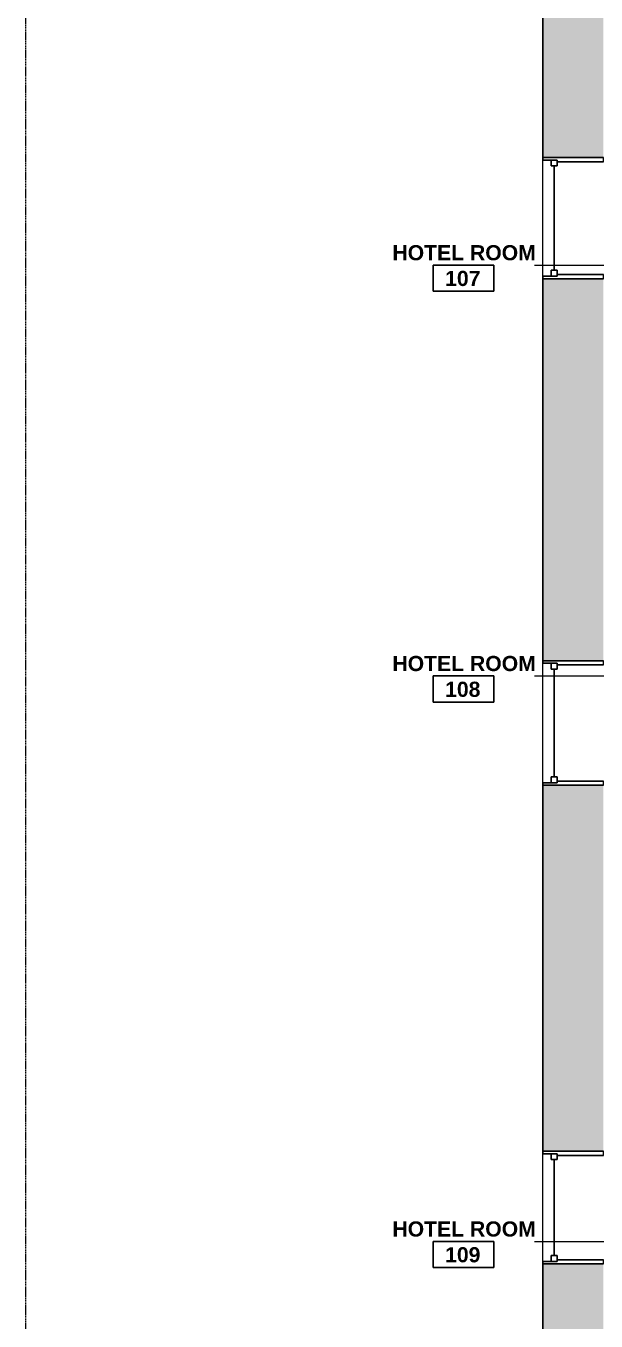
# Model space of a CAD drawing. Header units: inches. Extents: x -1287 to 1590, y -3558 to 989.
# Drawn here: x -1188.7 to -1019.3, y -584.9 to -200.1 of the extents above; entities that cross this region are included whole.
import ezdxf

# ---------------------------------------------------------------- set-up
doc = ezdxf.new("R2010")
doc.units = ezdxf.units.IN
doc.header["$MEASUREMENT"] = 0
doc.linetypes.add('Dash_2_', pattern=[0.25, 0.125, -0.125])
for name, color, linetype, lineweight in [('A-AREA-IDEN', 2, 'Continuous', 9), ('A-GLAZ', 151, 'Continuous', 18), ('A-WALL', 113, 'Continuous', 18), ('A-WALL-PATT', 111, 'Continuous', 18), ('G-ANNO-SYMB', 111, 'Continuous', 9)]:
    doc.layers.add(name, color=color, linetype=linetype, lineweight=lineweight)
doc.styles.add('Swis721 Lt BT_B', font='', dxfattribs={"height": 4.5})
doc.styles.get('Swis721 Lt BT_B').set_extended_font_data('Swis721 Lt BT', bold=True)

# ---------------------------------------------------------------- blocks, each defined once
blk = doc.blocks.new('Double Hung - medium windows 3_-6826447-1st Floor Construction')
at = {"layer": 'A-GLAZ', "color": 8, "lineweight": 30}
for p, q in [((-18, 9), (-17.25, 9)), ((-17.25, 4.75), (-17.25, 9)), ((17.25, 4.75), (17.25, 9)), ((18, 9), (17.25, 9)), ((-17.25, 6.5), (-17.25, 4.75)), ((-17.25, 6.5), (-15.5, 6.5)), ((-17.25, 4.75), (-15.5, 4.75)), ((-17.25, 4.75), (-16.75, 4.75)), ((-16.75, -9), (-16.75, 4.75)), ((-15.5, 6.5), (-15.5, 4.75)), ((-15.5, 5.625), (15.5, 5.625)), ((15.5, 6.5), (15.5, 4.75)), ((17.25, 6.5), (15.5, 6.5)), ((17.25, 4.75), (15.5, 4.75)), ((16.75, 4.75), (17.25, 4.75)), ((16.75, 4.75), (16.75, -9)), ((17.25, 6.5), (17.25, 4.75)), ((-16.75, -9), (-18, -9)), ((16.75, -9), (18, -9))]:
    blk.add_line(p, q, dxfattribs=at)
blk = doc.blocks.new('Double Hung - medium windows 3_ 1_-6826448-1st Floor Construction')
at = {"layer": 'A-GLAZ', "color": 8, "lineweight": 30}
for p, q in [((-18.5, 9), (-17.75, 9)), ((-17.75, 4.75), (-17.75, 9)), ((17.75, 4.75), (17.75, 9)), ((18.5, 9), (17.75, 9)), ((-17.75, 6.5), (-17.75, 4.75)), ((-17.75, 6.5), (-16, 6.5)), ((-17.75, 4.75), (-16, 4.75)), ((-17.75, 4.75), (-17.25, 4.75)), ((-17.25, -9), (-17.25, 4.75)), ((-16, 6.5), (-16, 4.75)), ((-16, 5.625), (16, 5.625)), ((16, 6.5), (16, 4.75)), ((17.75, 6.5), (16, 6.5)), ((17.75, 4.75), (16, 4.75)), ((17.25, 4.75), (17.75, 4.75)), ((17.25, 4.75), (17.25, -9)), ((17.75, 6.5), (17.75, 4.75)), ((-17.25, -9), (-18.5, -9)), ((17.25, -9), (18.5, -9))]:
    blk.add_line(p, q, dxfattribs=at)
blk = doc.blocks.new('Double Hung - medium 2_ 91_2_-6826449-1st Floor Construction')
at = {"layer": 'A-GLAZ', "color": 8, "lineweight": 30}
for p, q in [((-16.75, 9), (-16, 9)), ((-16, 4.75), (-16, 9)), ((16, 4.75), (16, 9)), ((16.75, 9), (16, 9)), ((-16, 6.5), (-16, 4.75)), ((-16, 6.5), (-14.25, 6.5)), ((-16, 4.75), (-14.25, 4.75)), ((-16, 4.75), (-15.5, 4.75)), ((-15.5, -9), (-15.5, 4.75)), ((-14.25, 6.5), (-14.25, 4.75)), ((-14.25, 5.625), (14.25, 5.625)), ((14.25, 6.5), (14.25, 4.75)), ((16, 6.5), (14.25, 6.5)), ((16, 4.75), (14.25, 4.75)), ((15.5, 4.75), (16, 4.75)), ((15.5, 4.75), (15.5, -9)), ((16, 6.5), (16, 4.75)), ((-15.5, -9), (-16.75, -9)), ((15.5, -9), (16.75, -9))]:
    blk.add_line(p, q, dxfattribs=at)
blk = doc.blocks.new('Room Tag - Room Name and Number-3379422-1st Floor Construction')
at = {"layer": 'A-AREA-IDEN'}
for p, q in [((-0.1881, -0.1636), (-0.1881, -0.0018)), ((-0.1881, -0.0018), (0.1869, -0.0018)), ((0.1869, -0.0018), (-0.1881, -0.0018)), ((-0.1881, -0.0018), (-0.1881, -0.1636)), ((0.1869, -0.0018), (0.1869, -0.1636)), ((0.1869, -0.1636), (0.1869, -0.0018)), ((0.1869, -0.1636), (-0.1881, -0.1636)), ((-0.1881, -0.1636), (0.1869, -0.1636))]:
    blk.add_line(p, q, dxfattribs=at)

msp = doc.modelspace()

# ---------------------------------------------------------------- hatches: boundary and pattern name
at = {"layer": 'A-WALL-PATT'}
h = msp.add_hatch(color=250, dxfattribs=at)
h.paths.add_polyline_path([(-1017.06, -1284.19), (-1017.06, -1208.44), (-1020.69, -1208.44), (-1020.69, -1196.94), (-1017.06, -1196.94), (-1017.06, -1161.23), (-1035.06, -1161.23), (-1035.06, -1284.19)], flags=0)
h.paths.add_polyline_path([(-1017.06, -1119.73), (-1017.06, -1003.94), (-1035.06, -1003.94), (-1035.06, -1119.73), (-1020.63, -1119.73)], flags=0)
h.paths.add_polyline_path([(-1035.06, -962.44), (-1017.06, -962.44), (-1017.06, -859.94), (-1035.06, -859.94), (-1035.06, -904.86)], flags=0)
h.paths.add_polyline_path([(-1017.06, -818.44), (-1017.06, -715.94), (-1035.06, -715.94), (-1035.06, -818.44)], flags=0)
h.paths.add_polyline_path([(-1035.06, -674.44), (-1017.06, -674.44), (-1017.06, -567.94), (-1035.06, -567.94), (-1035.06, -609.68)], flags=0)
h.paths.add_polyline_path([(-1035.06, -534.44), (-1017.06, -534.44), (-1017.06, -425.69), (-1035.06, -425.69), (-1035.06, -498.99)], flags=0)
h.paths.add_polyline_path([(-1020.63, -388.69), (-1017.06, -388.69), (-1017.06, -275.19), (-1035.06, -275.19), (-1035.06, -388.69)], flags=0)
h.paths.add_polyline_path([(-1035.06, -239.19), (-1017.06, -239.19), (-1017.06, -119.5), (-1035.06, -119.5), (-1035.06, -166.91)], flags=0)
h.paths.add_polyline_path([(-1035.06, -83.5), (-1017.06, -83.5), (-1017.06, 16.25), (-1035.06, 16.25), (-1035.06, -19.32)], flags=0)

# ---------------------------------------------------------------- linework, layer by layer
at = {"layer": 'A-AREA-IDEN'}
for p, q in [((-1013.06, -271.25), (-1037.52, -271.25)), ((-1012.04, -393.31), (-1037.52, -393.31)), ((-1005.48, -561.33), (-1037.52, -561.33))]:
    msp.add_line(p, q, dxfattribs=at)
at = {"layer": 'A-WALL', "color": 8, "lineweight": 30}
for p, q in [((-1035.06, -119.5), (-1035.06, -239.19)), ((-1035.06, -239.19), (-1017.06, -239.19)), ((-1035.06, -388.69), (-1035.06, -275.19)), ((-1035.06, -275.19), (-1017.06, -275.19)), ((-1035.06, -388.69), (-1017.06, -388.69)), ((-1035.06, -534.44), (-1035.06, -425.69)), ((-1035.06, -425.69), (-1017.06, -425.69)), ((-1035.06, -534.44), (-1017.06, -534.44)), ((-1035.06, -567.94), (-1035.06, -674.44)), ((-1035.06, -567.94), (-1017.06, -567.94))]:
    msp.add_line(p, q, dxfattribs=at)
at = {"layer": 'A-WALL', "lineweight": 9}
for p, q in [((-1035.06, -275.19), (-1035.06, -239.19)), ((-1035.06, -425.69), (-1035.06, -388.69)), ((-1035.06, -567.94), (-1035.06, -534.44))]:
    msp.add_line(p, q, dxfattribs=at)
at = {"layer": 'G-ANNO-SYMB', "linetype": 'Dash_2_'}
msp.add_line((-1188.65, -1310.43), (-1188.65, -139.87), dxfattribs=at)

# ---------------------------------------------------------------- block references
at = {"layer": 'A-AREA-IDEN', "xscale": 47.99999999999997, "yscale": 47.99999999999997, "zscale": 47.99999999999997}
for p in [(-1058.65, -271.06), (-1058.65, -393.13), (-1058.65, -561.15)]:
    msp.add_blockref('Room Tag - Room Name and Number-3379422-1st Floor Construction', p, dxfattribs=at)
at = {"layer": 'A-GLAZ', "rotation": 89.99999999999991}
for name, p in [('Double Hung - medium windows 3_-6826447-1st Floor Construction', (-1026.06, -257.19)), ('Double Hung - medium windows 3_ 1_-6826448-1st Floor Construction', (-1026.06, -407.19)), ('Double Hung - medium 2_ 91_2_-6826449-1st Floor Construction', (-1026.06, -551.19))]:
    msp.add_blockref(name, p, dxfattribs=at)

# ---------------------------------------------------------------- texts
at = {"layer": 'A-AREA-IDEN', "char_height": 4.5, "attachment_point": 1, "style": 'Swis721 Lt BT_B'}
for s, insert, width in [('HOTEL ROOM', (-1079.77, -265.21), 51.0555), ('107', (-1064.1, -272.86), 12.726), ('HOTEL ROOM', (-1079.77, -387.27), 51.0555), ('108', (-1064.1, -394.93), 12.726), ('HOTEL ROOM', (-1079.77, -555.29), 51.0555), ('109', (-1064.1, -562.95), 12.726)]:
    msp.add_mtext(s, dxfattribs=dict(at, insert=insert, width=width))

doc.saveas('drawing.dxf')
